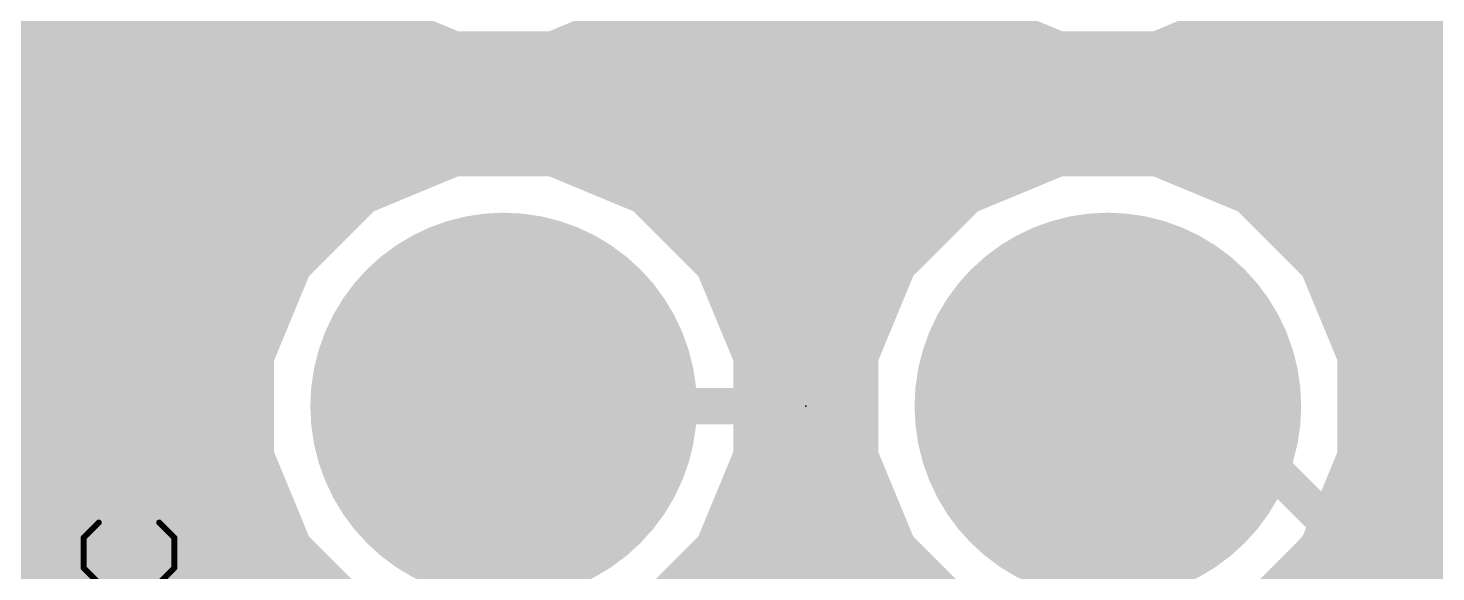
# Model space of a CAD drawing. Extents: x 0.5 to 37.4, y 3.1 to 45.2.
# Drawn here: x 9.43 to 15.35, y 10.73 to 13.02 of the extents above; entities that cross this region are included whole.
import ezdxf

# ---------------------------------------------------------------- set-up
doc = ezdxf.new("R2010")
doc.units = 0
for name, color, linetype in [('1', 22, 'CONTINUOUS'), ('16', 175, 'CONTINUOUS'), ('17', 82, 'CONTINUOUS'), ('21', 253, 'CONTINUOUS'), ('23', 7, 'CONTINUOUS'), ('25', 253, 'CONTINUOUS')]:
    doc.layers.add(name, color=color, linetype=linetype)

# ---------------------------------------------------------------- blocks, each defined once
blk = doc.blocks.new('ROUNDP')
at = {"const_width": 0.5}
blk.add_lwpolyline([(0, -0.25, 1), (0, 0.25, 1), (0, -0.25)], format="xyb", dxfattribs=at)

msp = doc.modelspace()

# ---------------------------------------------------------------- linework, layer by layer
at = {"layer": '1', "const_width": 0.4064}
for points in [[(10.4395, 13.3082), (10.7682, 12.9795)], [(12.0918, 12.9795), (12.4205, 13.3082)], [(12.9795, 13.3082), (13.3082, 12.9795)], [(14.6318, 12.9795), (14.9605, 13.3082)], [(7.2168, 13.0048), (10.7428, 13.0048)], [(12.1172, 13.0048), (13.2828, 13.0048)], [(14.6572, 13.0048), (18.1578, 13.0048)], [(10.7682, 12.9795), (11.1976, 12.8016)], [(11.6624, 12.8016), (12.0918, 12.9795)], [(13.3082, 12.9795), (13.7376, 12.8016)], [(14.2024, 12.8016), (14.6318, 12.9795)], [(11.1976, 12.8016), (11.6624, 12.8016)], [(13.7376, 12.8016), (14.2024, 12.8016)], [(7.0136, 12.5984), (17.8688, 12.5984)], [(11.1976, 12.5984), (10.7682, 12.4205)], [(11.6624, 12.5984), (11.1976, 12.5984)], [(12.0918, 12.4205), (11.6624, 12.5984)], [(13.7376, 12.5984), (13.3082, 12.4205)], [(14.2024, 12.5984), (13.7376, 12.5984)], [(14.6318, 12.4205), (14.2024, 12.5984)], [(10.7682, 12.4205), (10.4395, 12.0918)], [(12.4205, 12.0918), (12.0918, 12.4205)], [(13.3082, 12.4205), (12.9795, 12.0918)], [(14.9605, 12.0918), (14.6318, 12.4205)], [(7.42, 12.192), (10.5396, 12.192)], [(12.3204, 12.192), (13.0796, 12.192)], [(14.8604, 12.192), (17.7546, 12.192)], [(10.4395, 12.0918), (10.2616, 11.6624)], [(12.5984, 11.6624), (12.4205, 12.0918)], [(12.9795, 12.0918), (12.8016, 11.6624)], [(15.1384, 11.6624), (14.9605, 12.0918)], [(9.5373, 11.9156), (8.2427, 11.9156)], [(9.7456, 11.7073), (9.5373, 11.9156)], [(9.6673, 11.7856), (10.3126, 11.7856)], [(12.5474, 11.7856), (12.8526, 11.7856)], [(15.0874, 11.7856), (17.7636, 11.7856)], [(9.7456, 10.3127), (9.7456, 11.7073)], [(10.2616, 11.6624), (10.2616, 11.1976)], [(12.5984, 11.1976), (12.5984, 11.6624)], [(12.8016, 11.6624), (12.8016, 11.1976)], [(15.1384, 11.1976), (15.1384, 11.6624)], [(9.7456, 11.3792), (10.2616, 11.3792)], [(12.5984, 11.3792), (12.8016, 11.3792)], [(15.1384, 11.3792), (17.9319, 11.3792)], [(10.2616, 11.1976), (10.4395, 10.7682)], [(12.4205, 10.7682), (12.5984, 11.1976)], [(12.8016, 11.1976), (12.9795, 10.7682)], [(14.9605, 10.7682), (15.1384, 11.1976)], [(9.7456, 10.9728), (10.3547, 10.9728)], [(12.5053, 10.9728), (12.8947, 10.9728)], [(15.0453, 10.9728), (18.3102, 10.9728)], [(10.4395, 10.7682), (10.7682, 10.4395)], [(12.0918, 10.4395), (12.4205, 10.7682)], [(12.9795, 10.7682), (13.3082, 10.4395)], [(14.6318, 10.4395), (14.9605, 10.7682)], [(9.7456, 10.5664), (10.6412, 10.5664)], [(12.2188, 10.5664), (13.1812, 10.5664)], [(14.7588, 10.5664), (31.6728, 10.5664)]]:
    msp.add_lwpolyline(points, dxfattribs=at)
at = {"layer": '1', "const_width": 0.2032}
for points in [[(10.7428, 12.9032, 1), (10.7428, 13.1064)], [(12.1172, 13.1064, 1), (12.1172, 12.9032)], [(13.2828, 12.9032, 1), (13.2828, 13.1064)], [(14.6572, 13.1064, 1), (14.6572, 12.9032)], [(10.807, 13.0733, 1), (10.7293, 12.8856)], [(10.6963, 12.9076, 1), (10.84, 13.0513)], [(12.02, 13.0513, 1), (12.1637, 12.9076)], [(12.1307, 12.8856, 1), (12.053, 13.0733)], [(13.347, 13.0733, 1), (13.2693, 12.8856)], [(13.2363, 12.9076, 1), (13.38, 13.0513)], [(14.56, 13.0513, 1), (14.7037, 12.9076)], [(14.6707, 12.8856, 1), (14.593, 13.0733)], [(11.1976, 12.9032, 1), (11.1976, 12.7)], [(11.1587, 12.7077, 1), (11.2365, 12.8955)], [(11.6235, 12.8955, 1), (11.7013, 12.7077)], [(11.6624, 12.7, 1), (11.6624, 12.9032)], [(13.7376, 12.9032, 1), (13.7376, 12.7)], [(13.6987, 12.7077, 1), (13.7765, 12.8955)], [(14.1635, 12.8955, 1), (14.2413, 12.7077)], [(14.2024, 12.7, 1), (14.2024, 12.9032)], [(11.1976, 12.7, 1), (11.1976, 12.4968)], [(11.2365, 12.5045, 1), (11.1587, 12.6923)], [(11.7013, 12.6923, 1), (11.6235, 12.5045)], [(11.6624, 12.4968, 1), (11.6624, 12.7)], [(13.7376, 12.7, 1), (13.7376, 12.4968)], [(13.7765, 12.5045, 1), (13.6987, 12.6923)], [(14.2413, 12.6923, 1), (14.1635, 12.5045)], [(14.2024, 12.4968, 1), (14.2024, 12.7)], [(10.7293, 12.5144, 1), (10.807, 12.3267)], [(10.84, 12.3487, 1), (10.6963, 12.4924)], [(12.1637, 12.4924, 1), (12.02, 12.3487)], [(12.053, 12.3267, 1), (12.1307, 12.5144)], [(13.2693, 12.5144, 1), (13.347, 12.3267)], [(13.38, 12.3487, 1), (13.2363, 12.4924)], [(14.7037, 12.4924, 1), (14.56, 12.3487)], [(14.593, 12.3267, 1), (14.6707, 12.5144)], [(10.5396, 12.0904, 1), (10.5396, 12.2936)], [(12.3204, 12.2936, 1), (12.3204, 12.0904)], [(13.0796, 12.0904, 1), (13.0796, 12.2936)], [(14.8604, 12.2936, 1), (14.8604, 12.0904)], [(10.3676, 12.1637, 1), (10.5113, 12.02)], [(10.5333, 12.053, 1), (10.3456, 12.1307)], [(12.5144, 12.1307, 1), (12.3267, 12.053)], [(12.3487, 12.02, 1), (12.4924, 12.1637)], [(12.9076, 12.1637, 1), (13.0513, 12.02)], [(13.0733, 12.053, 1), (12.8856, 12.1307)], [(15.0544, 12.1307, 1), (14.8667, 12.053)], [(14.8887, 12.02, 1), (15.0324, 12.1637)], [(9.6091, 11.9874, 1), (9.4655, 11.8438)], [(9.5373, 11.814, 1), (9.5373, 12.0172)], [(9.6673, 11.8872, 1), (9.6673, 11.684)], [(10.3126, 11.684, 1), (10.3126, 11.8872)], [(12.5474, 11.8872, 1), (12.5474, 11.684)], [(12.8526, 11.684, 1), (12.8526, 11.8872)], [(15.0874, 11.8872, 1), (15.0874, 11.684)], [(9.8472, 11.7073, 1), (9.644, 11.7073)], [(9.6738, 11.6355, 1), (9.8174, 11.7791)], [(10.3632, 11.6624, 1), (10.16, 11.6624)], [(12.7, 11.6624, 1), (12.4968, 11.6624)], [(12.9032, 11.6624, 1), (12.7, 11.6624)], [(15.24, 11.6624, 1), (15.0368, 11.6624)], [(10.1677, 11.7013, 1), (10.3555, 11.6235)], [(12.5045, 11.6235, 1), (12.6923, 11.7013)], [(12.7077, 11.7013, 1), (12.8955, 11.6235)], [(15.0445, 11.6235, 1), (15.2323, 11.7013)], [(9.7456, 11.4808, 1), (9.7456, 11.2776)], [(10.2616, 11.2776, 1), (10.2616, 11.4808)], [(12.5984, 11.4808, 1), (12.5984, 11.2776)], [(12.8016, 11.2776, 1), (12.8016, 11.4808)], [(15.1384, 11.4808, 1), (15.1384, 11.2776)], [(10.3555, 11.2365, 1), (10.1677, 11.1587)], [(12.6923, 11.1587, 1), (12.5045, 11.2365)], [(12.8955, 11.2365, 1), (12.7077, 11.1587)], [(15.2323, 11.1587, 1), (15.0445, 11.2365)], [(10.16, 11.1976, 1), (10.3632, 11.1976)], [(12.4968, 11.1976, 1), (12.7, 11.1976)], [(12.7, 11.1976, 1), (12.9032, 11.1976)], [(15.0368, 11.1976, 1), (15.24, 11.1976)], [(9.7456, 11.0744, 1), (9.7456, 10.8712)], [(10.3547, 10.8712, 1), (10.3547, 11.0744)], [(12.5053, 11.0744, 1), (12.5053, 10.8712)], [(12.8947, 10.8712, 1), (12.8947, 11.0744)], [(15.0453, 11.0744, 1), (15.0453, 10.8712)], [(10.5113, 10.84, 1), (10.3676, 10.6963)], [(12.4924, 10.6963, 1), (12.3487, 10.84)], [(13.0513, 10.84, 1), (12.9076, 10.6963)], [(15.0324, 10.6963, 1), (14.8887, 10.84)], [(10.3456, 10.7293, 1), (10.5333, 10.807)], [(12.3267, 10.807, 1), (12.5144, 10.7293)], [(12.8856, 10.7293, 1), (13.0733, 10.807)], [(14.8667, 10.807, 1), (15.0544, 10.7293)], [(9.7456, 10.668, 1), (9.7456, 10.4648)], [(10.6412, 10.4648, 1), (10.6412, 10.668)], [(12.2188, 10.668, 1), (12.2188, 10.4648)], [(13.1812, 10.4648, 1), (13.1812, 10.668)], [(14.7588, 10.668, 1), (14.7588, 10.4648)]]:
    msp.add_lwpolyline(points, format="xyb", dxfattribs=at)
at = {"layer": '16'}
for points, const_width in [([(9.0678, 12.9286), (15.6972, 12.9286)], 0.1524), ([(8.8889, 12.4968), (10.9523, 12.4968)], 0.4064), ([(10.9523, 12.4968), (10.7682, 12.4205)], 0.4064), ([(10.7682, 12.4205), (10.4395, 12.0918)], 0.4064), ([(13.5382, 12.4714), (12.4968, 11.43)], 0.1524), ([(14.4018, 12.4714), (13.5382, 12.4714)], 0.1524), ([(17.8816, 8.9916), (14.4018, 12.4714)], 0.1524), ([(7.42, 12.192), (10.5396, 12.192)], 0.4064), ([(10.4395, 12.0918), (10.2616, 11.6624)], 0.4064), ([(7.6454, 11.7856), (10.3126, 11.7856)], 0.4064), ([(10.2616, 11.6624), (10.2616, 11.1976)], 0.4064), ([(7.6454, 11.3792), (10.2616, 11.3792)], 0.4064), ([(12.4968, 11.43), (11.43, 11.43)], 0.1524), ([(14.4018, 11.43), (13.97, 11.43)], 0.1524), ([(18.415, 7.4168), (14.4018, 11.43)], 0.1524), ([(10.2616, 11.1976), (10.4395, 10.7682)], 0.4064), ([(12.6757, 10.9982), (12.8231, 11.1457)], 0.4064), ([(12.8231, 11.1457), (12.9795, 10.7682)], 0.4064), ([(12.4205, 10.7682), (12.5158, 10.9982)], 0.4064), ([(12.5158, 10.9982), (12.6757, 10.9982)], 0.4064), ([(7.6454, 10.9728), (10.3547, 10.9728)], 0.4064), ([(12.5053, 10.9728), (12.8947, 10.9728)], 0.4064), ([(10.4395, 10.7682), (10.7682, 10.4395)], 0.4064), ([(12.0918, 10.4395), (12.4205, 10.7682)], 0.4064), ([(12.9795, 10.7682), (13.3082, 10.4395)], 0.4064), ([(7.3184, 10.5664), (10.6412, 10.5664)], 0.4064), ([(12.2188, 10.5664), (13.1812, 10.5664)], 0.4064)]:
    msp.add_lwpolyline(points, dxfattribs=dict(at, const_width=const_width))
for points, const_width in [([(10.9912, 12.4029, 1), (10.9134, 12.5907)], 0.2032), ([(10.9523, 12.3952, 1), (10.9523, 12.5984)], 0.2032), ([(10.7293, 12.5144, 1), (10.807, 12.3267)], 0.2032), ([(10.84, 12.3487, 1), (10.6963, 12.4924)], 0.2032), ([(13.5382, 12.5095, 1), (13.5382, 12.4333)], 0.0762), ([(13.5651, 12.4445, 1), (13.5113, 12.4983)], 0.0762), ([(14.4287, 12.4983, 1), (14.3749, 12.4445)], 0.0762), ([(14.4018, 12.4333, 1), (14.4018, 12.5095)], 0.0762), ([(10.5396, 12.0904, 1), (10.5396, 12.2936)], 0.2032), ([(10.3676, 12.1637, 1), (10.5113, 12.02)], 0.2032), ([(10.5333, 12.053, 1), (10.3456, 12.1307)], 0.2032), ([(10.3126, 11.684, 1), (10.3126, 11.8872)], 0.2032), ([(10.3632, 11.6624, 1), (10.16, 11.6624)], 0.2032), ([(10.1677, 11.7013, 1), (10.3555, 11.6235)], 0.2032), ([(10.2616, 11.2776, 1), (10.2616, 11.4808)], 0.2032), ([(11.43, 11.4681, 1), (11.43, 11.3919)], 0.0762), ([(12.4699, 11.4569, 1), (12.5237, 11.4031)], 0.0762), ([(12.4968, 11.3919, 1), (12.4968, 11.4681)], 0.0762), ([(13.97, 11.4681, 1), (13.97, 11.3919)], 0.0762), ([(14.4287, 11.4569, 1), (14.3749, 11.4031)], 0.0762), ([(14.4018, 11.3919, 1), (14.4018, 11.4681)], 0.0762), ([(10.3555, 11.2365, 1), (10.1677, 11.1587)], 0.2032), ([(12.917, 11.1845, 1), (12.7292, 11.1068)], 0.2032), ([(12.895, 11.0738, 1), (12.7513, 11.2175)], 0.2032), ([(10.16, 11.1976, 1), (10.3632, 11.1976)], 0.2032), ([(12.5158, 11.0998, 1), (12.5158, 10.8966)], 0.2032), ([(12.6097, 10.9593, 1), (12.4219, 11.0371)], 0.2032), ([(12.6757, 10.8966, 1), (12.6757, 11.0998)], 0.2032), ([(10.3547, 10.8712, 1), (10.3547, 11.0744)], 0.2032), ([(12.5053, 11.0744, 1), (12.5053, 10.8712)], 0.2032), ([(12.6038, 11.07, 1), (12.7475, 10.9264)], 0.2032), ([(12.8947, 10.8712, 1), (12.8947, 11.0744)], 0.2032), ([(10.5113, 10.84, 1), (10.3676, 10.6963)], 0.2032), ([(12.4924, 10.6963, 1), (12.3487, 10.84)], 0.2032), ([(13.0513, 10.84, 1), (12.9076, 10.6963)], 0.2032), ([(10.3456, 10.7293, 1), (10.5333, 10.807)], 0.2032), ([(12.3267, 10.807, 1), (12.5144, 10.7293)], 0.2032), ([(12.8856, 10.7293, 1), (13.0733, 10.807)], 0.2032), ([(10.6412, 10.4648, 1), (10.6412, 10.668)], 0.2032), ([(12.2188, 10.668, 1), (12.2188, 10.4648)], 0.2032), ([(13.1812, 10.4648, 1), (13.1812, 10.668)], 0.2032)]:
    msp.add_lwpolyline(points, format="xyb", dxfattribs=dict(at, const_width=const_width))
at = {"layer": '21'}
for points, const_width in [([(9.58, 21.93), (9.58, 3.87)], 0.2032), ([(10.668, 12.7), (10.16, 13.208)], 0.127), ([(15.24, 13.208), (14.732, 12.7)], 0.127), ([(10.16, 12.192), (10.668, 12.7)], 0.127), ([(14.732, 12.7), (15.24, 12.192)], 0.127), ([(10.16, 10.668), (10.16, 12.192)], 0.127), ([(15.24, 12.192), (15.24, 10.668)], 0.127)]:
    msp.add_lwpolyline(points, dxfattribs=dict(at, const_width=const_width))
at = {"layer": '21', "const_width": 0.0635}
for points in [[(10.6905, 12.6775, 1), (10.6455, 12.7225)], [(10.6455, 12.6775, 1), (10.6905, 12.7225)], [(14.7545, 12.7225, 1), (14.7095, 12.6775)], [(14.7095, 12.7225, 1), (14.7545, 12.6775)], [(10.1918, 12.192, 1), (10.1282, 12.192)], [(15.2718, 12.192, 1), (15.2082, 12.192)], [(10.1375, 12.2145, 1), (10.1825, 12.1695)], [(15.2175, 12.1695, 1), (15.2625, 12.2145)]]:
    msp.add_lwpolyline(points, format="xyb", dxfattribs=at)
at = {"layer": '23'}
msp.add_point((12.7, 11.43), dxfattribs=at)
at = {"layer": '25', "const_width": 0.0254}
for points in [[(9.7279, 10.9417), (9.6644, 10.8781)], [(10.0457, 10.8781), (9.9821, 10.9417)], [(9.6644, 10.8781), (9.6644, 10.751)], [(10.0457, 10.751), (10.0457, 10.8781)], [(9.6644, 10.751), (9.7279, 10.6875)], [(9.9821, 10.6875), (10.0457, 10.751)]]:
    msp.add_lwpolyline(points, dxfattribs=at)
at = {"layer": '25', "const_width": 0.0127}
for points in [[(9.7324, 10.9372, 1), (9.7234, 10.9462)], [(9.9866, 10.9462, 1), (9.9777, 10.9372)], [(9.6707, 10.8781, 1), (9.658, 10.8781)], [(9.6599, 10.8826, 1), (9.6689, 10.8737)], [(10.052, 10.8781, 1), (10.0394, 10.8781)], [(10.0412, 10.8737, 1), (10.0502, 10.8826)], [(9.658, 10.751, 1), (9.6707, 10.751)], [(9.6689, 10.7555, 1), (9.6599, 10.7465)], [(10.0394, 10.751, 1), (10.052, 10.751)], [(10.0502, 10.7465, 1), (10.0412, 10.7555)]]:
    msp.add_lwpolyline(points, format="xyb", dxfattribs=at)

# ---------------------------------------------------------------- block references
at = {"layer": '17', "xscale": 1.6256, "yscale": 1.6256, "rotation": 180}
for p in [(11.43, 11.43), (11.43, 11.43), (13.97, 11.43), (13.97, 11.43)]:
    msp.add_blockref('ROUNDP', p, dxfattribs=at)

doc.saveas('drawing.dxf')
